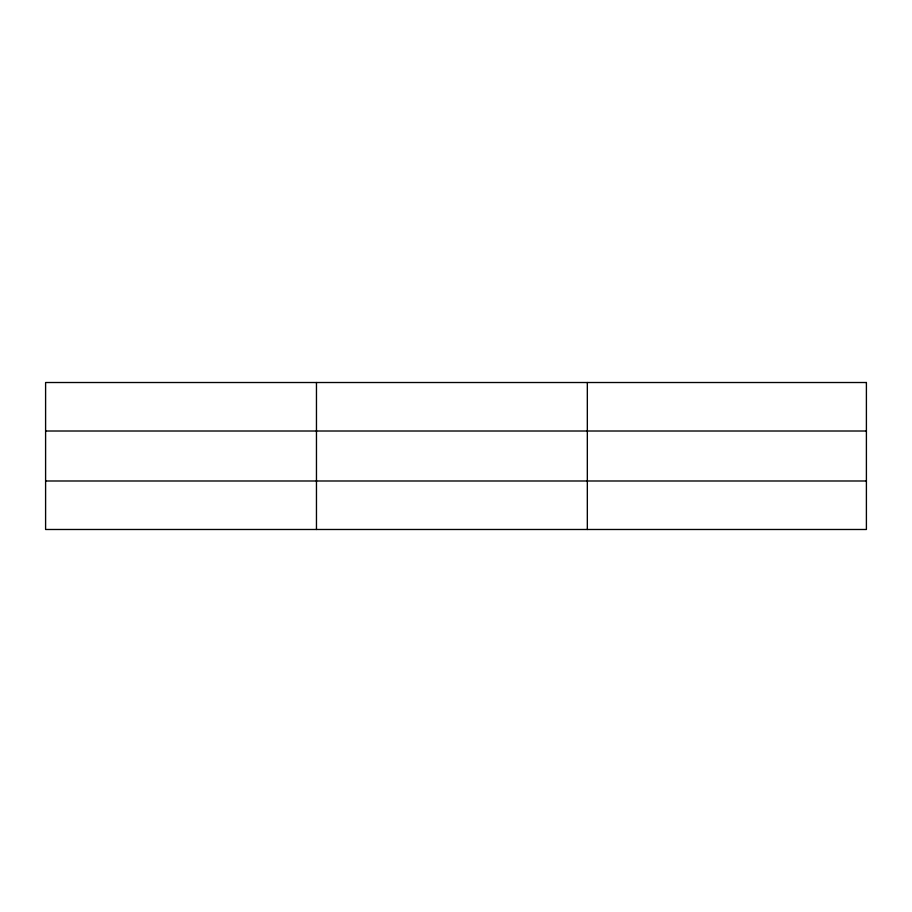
<?xml version="1.0" encoding="UTF-8"?>
<svg xmlns="http://www.w3.org/2000/svg" width="912" height="912" viewBox="0 0 912 912"><rect width="100%" height="100%" fill="white"/><g stroke="black" fill="none" stroke-linecap="round" stroke-linejoin="round"><path stroke-width="1.37" d="M316.464 529.484L316.464 382.516M587.328 529.484L587.328 382.516M45.6 431.011L866.4 431.011M45.6 480.989L866.4 480.989M866.4 382.516L866.4 529.484L45.6 529.484L45.6 382.516L866.4 382.516"/></g></svg>
